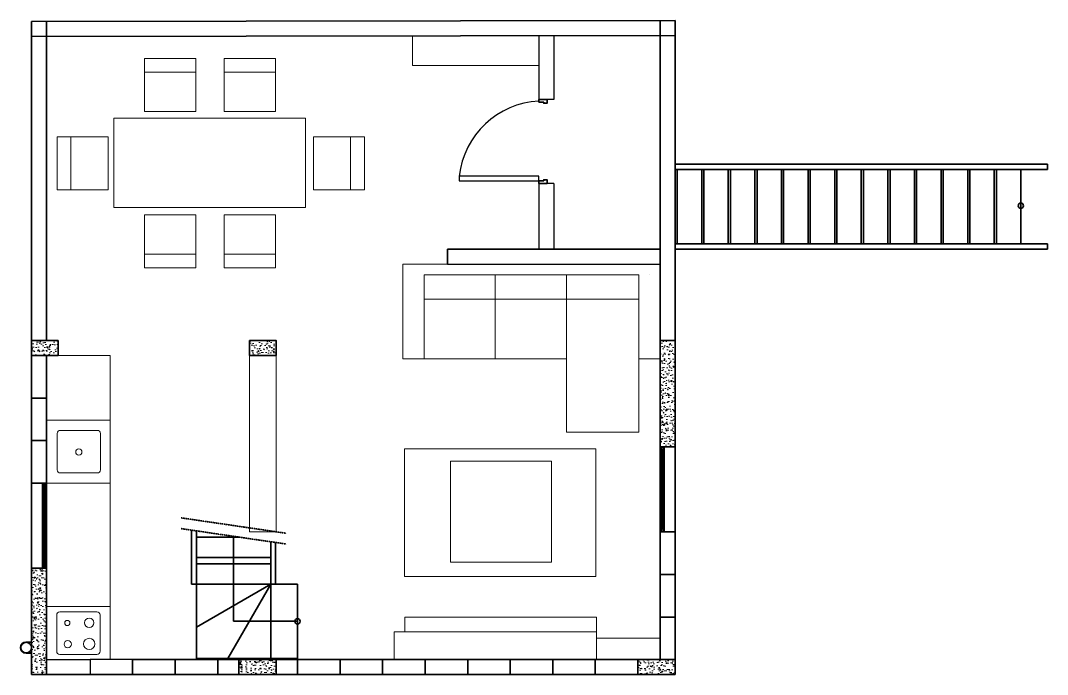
# Model space of a CAD drawing. Header units: inches. Extents: x -12916 to -2478, y -355 to 4961.
# Drawn here: x -3455 to -2490, y 2515 to 3130 of the extents above; entities that cross this region are included whole.
import ezdxf

# ---------------------------------------------------------------- set-up
doc = ezdxf.new("R2010")
doc.units = ezdxf.units.IN
doc.header["$MEASUREMENT"] = 0
doc.linetypes.add('HIDDEN', pattern=[0.375, 0.25, -0.125])
for name, color, linetype, lineweight in [('A-DOOR-FULL', 4, 'Continuous', 25), ('A-FLOR-LEVL', 7, 'Continuous', 35), ('A-FLOR-PATT', 8, 'Continuous', 18), ('A-FURN', 8, 'Continuous', 18), ('A-GLAZ-FULL', 4, 'Continuous', 25), ('A-WALL-FULL', 7, 'Continuous', 35), ('Muri', 7, 'Continuous', 25)]:
    doc.layers.add(name, color=color, linetype=linetype, lineweight=lineweight)
pattern_1 = [(140, (-11554.812, 5856.8), (0.796954, 9.1092334), [0.9525, -10.4775]), (85, (-11554.812, 5856.8), (-9.552832, -1.762141), [0.762, -8.382]), (190.451, (-11554.745, 5857.559), (-8.755834, 7.347125), [0.8095, -8.9045]), (136.1842, (-11557.352, 5856.8), (2.102116, 13.553952), [1.42875, -15.71625]), (186.6356, (-11557.176, 5857.929), (-12.371278, 11.870212), [1.21425, -13.35675]), (81.184, (-11557.352, 5856.8), (-12.371256, 11.87023), [1.143, -12.573]), (111, (-11556.717, 5858.07), (5.113276, 7.580744), [0.9525, -10.4775]), (56, (-11556.717, 5858.07), (-9.209398, 3.090101), [0.762, -8.382]), (161.4514, (-11556.2905, 5858.7015), (-4.096143, 10.6708245), [0.8095, -8.9045]), (127.5, (-11554.8116, 5856.7998), (-4.227752, 0.1544302), [0, -8.2804, 0, -8.509, 0, -8.41375]), (97.5, (-11554.8116, 5856.8), (-5.0090287, 3.3409831), [0, -4.8514, 0, -8.0899, 0, -3.20675]), (57.5, (-11554.8116, 5853.9677), (0.2864372, 6.7795298), [0, -3.175, 0, -9.906, 0, -13.1445]), (47.5, (-11554.8116, 5852.698), (-1.2713246, 7.406459), [0, -4.1275, 0, -6.5786, 0, -9.3345])]

msp = doc.modelspace()

# ---------------------------------------------------------------- hatches: boundary and pattern name
at = {"layer": 'A-FLOR-PATT'}
h = msp.add_hatch(dxfattribs=at)
h.set_pattern_fill('AR-CONC', color=256, scale=0.05, angle=90, style=0)
h.set_pattern_definition([(140, (-11554.812, 5856.3), (0.796954, 9.1092334), [0.9525, -10.4775]), (85, (-11554.812, 5856.3), (-9.552832, -1.762141), [0.762, -8.382]), (190.451, (-11554.745, 5857.059), (-8.755834, 7.347125), [0.8095, -8.9045]), (136.1842, (-11557.352, 5856.3), (2.102116, 13.553952), [1.42875, -15.71625]), (186.6356, (-11557.176, 5857.429), (-12.371278, 11.870212), [1.21425, -13.35675]), (81.184, (-11557.352, 5856.3), (-12.371256, 11.87023), [1.143, -12.573]), (111, (-11556.717, 5857.57), (5.113276, 7.580744), [0.9525, -10.4775]), (56, (-11556.717, 5857.57), (-9.209398, 3.090101), [0.762, -8.382]), (161.4514, (-11556.2905, 5858.2015), (-4.096143, 10.6708245), [0.8095, -8.9045]), (127.5, (-11554.8116, 5856.2998), (-4.227752, 0.1544302), [0, -8.2804, 0, -8.509, 0, -8.41375]), (97.5, (-11554.8116, 5856.3), (-5.0090287, 3.3409831), [0, -4.8514, 0, -8.0899, 0, -3.20675]), (57.5, (-11554.8116, 5853.4677), (0.2864372, 6.7795298), [0, -3.175, 0, -9.906, 0, -13.1445]), (47.5, (-11554.8116, 5852.198), (-1.2713246, 7.406459), [0, -4.1275, 0, -6.5786, 0, -9.3345])])
h.paths.add_polyline_path([(-3444.721, 2829.342), (-3444.721, 2815.342), (-3419.721, 2815.342), (-3419.721, 2829.342)])
h = msp.add_hatch(dxfattribs=at)
h.set_pattern_fill('AR-CONC', color=256, scale=0.05, angle=90, style=0)
h.set_pattern_definition([(140, (-11554.812, 5856.3), (0.796954, 9.1092334), [0.9525, -10.4775]), (85, (-11554.812, 5856.3), (-9.552832, -1.762141), [0.762, -8.382]), (190.451, (-11554.745, 5857.059), (-8.755834, 7.347125), [0.8095, -8.9045]), (136.1842, (-11557.352, 5856.3), (2.102116, 13.553952), [1.42875, -15.71625]), (186.6356, (-11557.176, 5857.429), (-12.371278, 11.870212), [1.21425, -13.35675]), (81.184, (-11557.352, 5856.3), (-12.371256, 11.87023), [1.143, -12.573]), (111, (-11556.717, 5857.57), (5.113276, 7.580744), [0.9525, -10.4775]), (56, (-11556.717, 5857.57), (-9.209398, 3.090101), [0.762, -8.382]), (161.4514, (-11556.2905, 5858.2015), (-4.096143, 10.6708245), [0.8095, -8.9045]), (127.5, (-11554.8116, 5856.2998), (-4.227752, 0.1544302), [0, -8.2804, 0, -8.509, 0, -8.41375]), (97.5, (-11554.8116, 5856.3), (-5.0090287, 3.3409831), [0, -4.8514, 0, -8.0899, 0, -3.20675]), (57.5, (-11554.8116, 5853.4677), (0.2864372, 6.7795298), [0, -3.175, 0, -9.906, 0, -13.1445]), (47.5, (-11554.8116, 5852.198), (-1.2713246, 7.406459), [0, -4.1275, 0, -6.5786, 0, -9.3345])])
h.paths.add_polyline_path([(-3239.721, 2829.342), (-3239.721, 2815.342), (-3214.721, 2815.342), (-3214.721, 2829.342)])
h = msp.add_hatch(dxfattribs=at)
h.set_pattern_fill('AR-CONC', color=256, scale=0.05, angle=90, style=0)
h.set_pattern_definition([(140, (-11554.812, 6075.8), (0.796954, 9.1092334), [0.9525, -10.4775]), (85, (-11554.812, 6075.8), (-9.552832, -1.762141), [0.762, -8.382]), (190.451, (-11554.745, 6076.559), (-8.755834, 7.347125), [0.8095, -8.9045]), (136.1842, (-11557.352, 6075.8), (2.102116, 13.553952), [1.42875, -15.71625]), (186.6356, (-11557.176, 6076.929), (-12.371278, 11.870212), [1.21425, -13.35675]), (81.184, (-11557.352, 6075.8), (-12.371256, 11.87023), [1.143, -12.573]), (111, (-11556.717, 6077.07), (5.113276, 7.580744), [0.9525, -10.4775]), (56, (-11556.717, 6077.07), (-9.209398, 3.090101), [0.762, -8.382]), (161.4514, (-11556.2905, 6077.7015), (-4.096143, 10.6708245), [0.8095, -8.9045]), (127.5, (-11554.8116, 6075.7998), (-4.227752, 0.1544302), [0, -8.2804, 0, -8.509, 0, -8.41375]), (97.5, (-11554.8116, 6075.8), (-5.0090287, 3.3409831), [0, -4.8514, 0, -8.0899, 0, -3.20675]), (57.5, (-11554.8116, 6072.9677), (0.2864372, 6.7795298), [0, -3.175, 0, -9.906, 0, -13.1445]), (47.5, (-11554.8116, 6071.698), (-1.2713246, 7.406459), [0, -4.1275, 0, -6.5786, 0, -9.3345])])
h.paths.add_polyline_path([(-2853.721, 2729.342), (-2839.721, 2729.342), (-2839.721, 2829.342), (-2853.721, 2829.342)])
for points in [[(-2850.346, 2727.831), (-2850.096, 2727.831), (-2850.096, 2729.498), (-2852.721, 2729.498), (-2852.721, 2727.831), (-2852.471, 2727.831), (-2852.471, 2729.248), (-2850.346, 2729.248)], [(-3434.096, 2693.675), (-3434.346, 2693.675), (-3434.346, 2695.342), (-3431.721, 2695.342), (-3431.721, 2693.675), (-3431.971, 2693.675), (-3431.971, 2695.092), (-3434.096, 2695.092)], [(-3434.346, 2695.337), (-3431.721, 2695.337), (-3431.721, 2693.67), (-3431.971, 2693.67), (-3431.971, 2695.087), (-3434.096, 2695.087), (-3434.096, 2693.67), (-3434.346, 2693.67)], [(-3434.346, 2695.337), (-3431.721, 2695.337), (-3431.721, 2693.67), (-3431.971, 2693.67), (-3431.971, 2695.087), (-3434.096, 2695.087), (-3434.096, 2693.67), (-3434.346, 2693.67)], [(-3434.346, 2695.337), (-3431.721, 2695.337), (-3431.721, 2693.67), (-3431.971, 2693.67), (-3431.971, 2695.087), (-3434.096, 2695.087), (-3434.096, 2693.67), (-3434.346, 2693.67)], [(-2850.346, 2651.009), (-2850.096, 2651.009), (-2850.096, 2649.342), (-2852.721, 2649.342), (-2852.721, 2651.009), (-2852.471, 2651.009), (-2852.471, 2649.592), (-2850.346, 2649.592)], [(-3434.346, 2615.286), (-3431.721, 2615.286), (-3431.721, 2616.952), (-3431.971, 2616.952), (-3431.971, 2615.536), (-3434.096, 2615.536), (-3434.096, 2616.952), (-3434.346, 2616.952)], [(-3434.346, 2615.286), (-3431.721, 2615.286), (-3431.721, 2616.952), (-3431.971, 2616.952), (-3431.971, 2615.536), (-3434.096, 2615.536), (-3434.096, 2616.952), (-3434.346, 2616.952)], [(-3434.346, 2615.286), (-3431.721, 2615.286), (-3431.721, 2616.952), (-3431.971, 2616.952), (-3431.971, 2615.536), (-3434.096, 2615.536), (-3434.096, 2616.952), (-3434.346, 2616.952)], [(-3434.096, 2616.952), (-3434.346, 2616.952), (-3434.346, 2615.286), (-3431.721, 2615.286), (-3431.721, 2616.952), (-3431.971, 2616.952), (-3431.971, 2615.536), (-3434.096, 2615.536)]]:
    msp.add_hatch(color=256, dxfattribs=at).paths.add_polyline_path(points)
h = msp.add_hatch(dxfattribs=at)
h.set_pattern_fill('AR-CONC', color=256, scale=0.05, angle=90, style=0)
h.set_pattern_definition(pattern_1)
h.paths.add_polyline_path([(-3444.721, 2515.342), (-3430.721, 2515.342), (-3430.721, 2615.342), (-3444.291, 2615.342, 0.3668147), (-3443.721, 2612.204), (-3444.039, 2611.818, -0.0895784), (-3444.721, 2612.621)])
h = msp.add_hatch(dxfattribs=at)
h.set_pattern_fill('AR-CONC', color=256, scale=0.05, angle=90, style=0)
h.set_pattern_definition(pattern_1)
h.paths.add_polyline_path([(-3249.721, 2529.342), (-3249.721, 2515.342), (-3214.721, 2515.342), (-3214.721, 2529.342)])
h = msp.add_hatch(dxfattribs=at)
h.set_pattern_fill('AR-CONC', color=256, scale=0.05, angle=90, style=0)
h.set_pattern_definition(pattern_1)
h.paths.add_polyline_path([(-2839.721, 2515.342), (-2839.721, 2529.342), (-2874.721, 2529.342), (-2874.721, 2515.342)])

# ---------------------------------------------------------------- linework, layer by layer
for p, q in [((-2967.713, 3116.153), (-2967.713, 3056.121)), ((-2953.713, 3116.143), (-2953.713, 3056.121)), ((-2953.713, 3056.121), (-2960.013, 3056.121)), ((-2967.713, 2977.121), (-2967.713, 2915.323)), ((-2953.713, 2977.121), (-2960.013, 2977.121)), ((-2953.713, 2977.121), (-2953.713, 2915.319)), ((-3053.721, 2901.319), (-2853.721, 2901.319))]:
    msp.add_line(p, q)
at = {"layer": 'A-DOOR-FULL'}
msp.add_lwpolyline([(-3042.713, 2979.621), (-2967.713, 2979.621), (-2967.713, 2984.121), (-3042.713, 2984.121)], close=True, dxfattribs=at)
msp.add_arc((-2963.405, 2974.894), 79.844, 93.093328, 173.363733, dxfattribs=at)
at = {"layer": 'A-FLOR-LEVL'}
for p, q in [((-2489.721, 2995.319), (-2839.721, 2995.319)), ((-2489.721, 2995.319), (-2489.721, 2990.319)), ((-2489.721, 2990.319), (-2839.721, 2990.319)), ((-2837.721, 2920.319), (-2837.721, 2990.319)), ((-2837.721, 2920.319), (-2837.721, 2990.319)), ((-2814.721, 2990.319), (-2814.721, 2920.319)), ((-2814.721, 2990.319), (-2814.721, 2920.319)), ((-2812.721, 2990.319), (-2812.721, 2920.319)), ((-2812.721, 2990.319), (-2812.721, 2920.319)), ((-2789.721, 2990.319), (-2789.721, 2920.319)), ((-2789.721, 2990.319), (-2789.721, 2920.319)), ((-2787.721, 2990.319), (-2787.721, 2920.319)), ((-2787.721, 2990.319), (-2787.721, 2920.319)), ((-2764.721, 2990.319), (-2764.721, 2920.319)), ((-2764.721, 2990.319), (-2764.721, 2920.319)), ((-2762.72, 2990.319), (-2762.72, 2920.319)), ((-2762.72, 2990.319), (-2762.72, 2920.319)), ((-2739.72, 2990.319), (-2739.72, 2920.319)), ((-2739.72, 2990.319), (-2739.72, 2920.319)), ((-2737.72, 2990.319), (-2737.72, 2920.319)), ((-2737.72, 2990.319), (-2737.72, 2920.319)), ((-2714.72, 2990.319), (-2714.72, 2920.319)), ((-2714.72, 2990.319), (-2714.72, 2920.319)), ((-2712.72, 2990.319), (-2712.72, 2920.319)), ((-2712.72, 2990.319), (-2712.72, 2920.319)), ((-2689.72, 2990.319), (-2689.72, 2920.319)), ((-2689.72, 2990.319), (-2689.72, 2920.319)), ((-2687.72, 2990.319), (-2687.72, 2920.319)), ((-2687.72, 2990.319), (-2687.72, 2920.319)), ((-2664.72, 2990.319), (-2664.72, 2920.319)), ((-2664.72, 2990.319), (-2664.72, 2920.319)), ((-2662.719, 2990.319), (-2662.719, 2920.319)), ((-2662.719, 2990.319), (-2662.719, 2920.319)), ((-2639.719, 2990.319), (-2639.719, 2920.319)), ((-2639.719, 2990.319), (-2639.719, 2920.319)), ((-2637.719, 2990.319), (-2637.719, 2920.319)), ((-2637.719, 2990.319), (-2637.719, 2920.319)), ((-2614.719, 2990.319), (-2614.719, 2920.319)), ((-2614.719, 2990.319), (-2614.719, 2920.319)), ((-2612.719, 2990.319), (-2612.719, 2920.319)), ((-2589.719, 2990.319), (-2589.719, 2920.319)), ((-2589.719, 2990.319), (-2589.719, 2920.319)), ((-2587.718, 2990.319), (-2587.718, 2920.319)), ((-2564.718, 2990.319), (-2564.718, 2920.319)), ((-2562.718, 2990.319), (-2562.718, 2920.319)), ((-2562.718, 2990.319), (-2562.718, 2920.319)), ((-2562.718, 2990.319), (-2562.718, 2920.319)), ((-2562.718, 2990.319), (-2562.718, 2920.319)), ((-2539.718, 2990.319), (-2539.718, 2920.319)), ((-2539.718, 2990.319), (-2539.718, 2920.319)), ((-2537.721, 2990.319), (-2537.721, 2920.319)), ((-2537.721, 2990.319), (-2537.721, 2920.319)), ((-2514.721, 2990.319), (-2514.721, 2920.319)), ((-2489.721, 2920.319), (-2839.721, 2920.319)), ((-2839.721, 2915.342), (-2839.721, 2830.342)), ((-2489.721, 2915.319), (-2839.721, 2915.319)), ((-2489.721, 2920.319), (-2489.721, 2915.319)), ((-2489.721, 2920.319), (-2489.721, 2915.319)), ((-2839.721, 2910.342), (-2839.721, 2830.342)), ((-3254.721, 2565.342), (-3254.721, 2645.263)), ((-3248.97, 2644.42), (-3289.721, 2644.42)), ((-3219.721, 2625.42), (-3289.721, 2625.42)), ((-3219.721, 2619.342), (-3289.721, 2619.342)), ((-3219.721, 2600.342), (-3289.721, 2600.342)), ((-3289.721, 2600.342), (-3289.721, 2559.927)), ((-3219.721, 2600.342), (-3289.721, 2559.927)), ((-3219.721, 2600.342), (-3260.136, 2530.342)), ((-3219.721, 2600.342), (-3219.721, 2530.342)), ((-3289.721, 2559.927), (-3289.721, 2530.342)), ((-3254.721, 2565.342), (-3194.721, 2565.342)), ((-3285.221, 2530.342), (-3289.721, 2530.342)), ((-3260.136, 2530.342), (-3289.721, 2530.342)), ((-3219.721, 2530.342), (-3260.136, 2530.342))]:
    msp.add_line(p, q, dxfattribs=at)
for centre in [(-2514.721, 2956.123), (-3194.721, 2565.342)]:
    msp.add_circle(centre, 2.5, dxfattribs=at)
at = {"layer": 'A-FURN'}
for p, q in [((-3086.713, 3088.13), (-3086.713, 3116.13)), ((-2967.713, 3088.13), (-2967.713, 3116.13)), ((-3290.356, 3094.685), (-3338.356, 3094.685)), ((-3338.356, 3094.685), (-3338.356, 3044.685)), ((-3290.356, 3044.685), (-3290.356, 3094.685)), ((-3215.488, 3094.685), (-3263.488, 3094.685)), ((-3263.488, 3094.685), (-3263.488, 3044.685)), ((-3215.488, 3044.685), (-3215.488, 3094.685)), ((-3338.356, 3081.685), (-3290.356, 3081.685)), ((-3263.488, 3081.685), (-3215.488, 3081.685)), ((-2967.713, 3088.13), (-3086.713, 3088.13)), ((-3338.356, 3044.685), (-3290.356, 3044.685)), ((-3263.488, 3044.685), (-3215.488, 3044.685)), ((-3367.246, 3038.37), (-3187.246, 3038.37)), ((-3187.246, 2954.37), (-3187.246, 3038.37)), ((-3372.615, 3020.985), (-3420.615, 3020.985)), ((-3420.615, 3020.985), (-3420.615, 2970.985)), ((-3407.615, 2970.985), (-3407.615, 3020.985)), ((-3372.615, 2970.985), (-3372.615, 3020.985)), ((-3131.721, 3020.985), (-3179.721, 3020.985)), ((-3179.721, 3020.985), (-3179.721, 2970.985)), ((-3144.721, 3020.985), (-3144.721, 2970.985)), ((-3131.721, 2970.985), (-3131.721, 3020.985)), ((-3420.615, 2970.985), (-3372.615, 2970.985)), ((-3179.721, 2970.985), (-3131.721, 2970.985)), ((-3187.246, 2954.37), (-3367.246, 2954.37)), ((-3290.356, 2947.687), (-3338.356, 2947.687)), ((-3338.356, 2947.687), (-3338.356, 2910.687)), ((-3290.356, 2910.687), (-3290.356, 2947.687)), ((-3215.488, 2947.687), (-3263.488, 2947.687)), ((-3263.488, 2947.687), (-3263.488, 2897.687)), ((-3215.488, 2897.687), (-3215.488, 2947.687)), ((-3290.356, 2910.687), (-3338.356, 2910.687)), ((-3338.356, 2910.687), (-3338.356, 2897.687)), ((-3290.356, 2897.687), (-3290.356, 2910.687)), ((-3263.488, 2910.687), (-3215.488, 2910.687)), ((-3338.356, 2897.687), (-3290.356, 2897.687)), ((-3263.488, 2897.687), (-3215.488, 2897.687)), ((-3095.721, 2901.319), (-2853.721, 2901.319)), ((-3095.721, 2812.319), (-3095.721, 2901.319)), ((-2933.721, 2901.319), (-2993.721, 2901.319)), ((-2853.721, 2901.319), (-2933.721, 2901.319)), ((-2853.721, 2901.319), (-2853.721, 2743.319)), ((-2853.721, 2812.319), (-2853.721, 2901.319)), ((-3075.721, 2891.319), (-2873.721, 2891.319)), ((-3075.721, 2812.319), (-3075.721, 2891.319)), ((-3008.721, 2868.319), (-3008.721, 2891.319)), ((-2941.721, 2868.319), (-2941.721, 2891.319)), ((-2873.721, 2891.319), (-2873.721, 2743.319)), ((-2863.721, 2891.319), (-2863.721, 2891.319)), ((-3075.721, 2868.319), (-3008.721, 2868.319)), ((-3008.721, 2868.319), (-3008.721, 2812.319)), ((-3008.721, 2868.319), (-2941.721, 2868.319)), ((-2941.721, 2812.319), (-2941.721, 2868.319)), ((-2941.721, 2868.319), (-2873.721, 2868.319)), ((-3430.721, 2756.781), (-3430.721, 2815.342)), ((-3370.772, 2815.342), (-3430.721, 2815.342)), ((-3370.772, 2756.781), (-3370.772, 2815.342)), ((-3239.721, 2649.522), (-3239.721, 2815.342)), ((-3214.721, 2815.342), (-3214.721, 2649.522)), ((-3095.721, 2812.319), (-3075.721, 2812.319)), ((-3008.721, 2812.319), (-3075.721, 2812.319)), ((-3008.721, 2812.319), (-2941.721, 2812.319)), ((-2941.721, 2812.319), (-2941.721, 2743.319)), ((-2873.721, 2812.319), (-2853.721, 2812.319)), ((-3370.721, 2754.384), (-3430.721, 2754.384)), ((-3430.721, 2754.384), (-3370.772, 2754.384)), ((-2941.721, 2743.319), (-2873.721, 2743.319)), ((-3094.17, 2727.464), (-2914.17, 2727.464)), ((-3094.17, 2607.464), (-3094.17, 2727.464)), ((-2914.17, 2727.464), (-2914.17, 2607.464)), ((-3430.721, 2720.956), (-3430.721, 2623.781)), ((-3050.812, 2620.929), (-3050.812, 2715.929)), ((-3050.812, 2715.929), (-2955.812, 2715.929)), ((-2955.812, 2715.929), (-2955.812, 2620.929)), ((-3417.677, 2704.863), (-3382.768, 2704.863)), ((-3430.721, 2695.342), (-3370.721, 2695.342)), ((-3370.721, 2579.199), (-3370.721, 2695.342)), ((-3214.721, 2649.522), (-3239.721, 2649.522)), ((-3430.671, 2573.923), (-3430.721, 2623.781)), ((-2955.812, 2620.929), (-3050.812, 2620.929)), ((-2914.17, 2607.464), (-3094.17, 2607.464)), ((-2853.721, 2529.342), (-2853.721, 2589.342)), ((-3370.721, 2579.199), (-3430.721, 2579.199)), ((-3370.721, 2579.199), (-3370.671, 2529.342)), ((-3430.709, 2529.342), (-3430.671, 2573.923)), ((-3093.721, 2569.342), (-3093.721, 2555.342)), ((-3093.721, 2569.342), (-2913.721, 2569.342)), ((-2913.721, 2569.342), (-2913.721, 2529.342)), ((-3103.721, 2529.342), (-3103.721, 2555.342)), ((-3103.721, 2555.342), (-2913.721, 2555.342)), ((-2913.721, 2555.342), (-2913.721, 2529.342)), ((-2913.721, 2549.342), (-2853.721, 2549.342)), ((-2913.721, 2529.342), (-2913.721, 2549.342)), ((-2853.721, 2549.342), (-2853.721, 2529.342)), ((-3370.671, 2529.342), (-3430.721, 2529.342)), ((-3370.671, 2529.342), (-3430.671, 2529.342)), ((-3418.125, 2534.2), (-3383.216, 2534.2)), ((-2853.721, 2529.342), (-2913.721, 2529.342))]:
    msp.add_line(p, q, dxfattribs=at)
at = {"layer": 'A-FURN', "ltscale": 0.8}
msp.add_line((-3367.246, 3038.37), (-3367.246, 2954.37), dxfattribs=at)
at = {"layer": 'A-FURN'}
for points in [[(-3370.721, 2756.781), (-3370.721, 2695.342)], [(-3420.587, 2741.954), (-3420.587, 2707.772)], [(-3417.677, 2744.863), (-3382.768, 2744.863)], [(-3379.859, 2741.954), (-3379.859, 2707.772)], [(-3421.034, 2571.291), (-3421.034, 2537.109)], [(-3418.125, 2574.2), (-3383.216, 2574.2)], [(-3380.307, 2571.291), (-3380.307, 2537.109)]]:
    msp.add_lwpolyline(points, dxfattribs=at)
for centre, radius in [((-3400.223, 2724.499), 2.909), ((-3390.489, 2564.018), 4.408), ((-3411.069, 2563.801), 2.453), ((-3390.457, 2544.048), 5.342), ((-3410.667, 2543.839), 3.447)]:
    msp.add_circle(centre, radius, dxfattribs=at)
for centre, start, end in [((-3417.677, 2741.954), 90, 180), ((-3382.768, 2741.954), 0, 90), ((-3417.677, 2707.772), 180, 270), ((-3382.768, 2707.772), 270, 0), ((-3418.125, 2571.291), 90, 180), ((-3383.216, 2571.291), 0, 90), ((-3418.125, 2537.109), 180, 270), ((-3383.216, 2537.109), 270, 0)]:
    msp.add_arc(centre, 2.909, start, end, dxfattribs=at)
at = {"layer": 'A-GLAZ-FULL'}
for p, q in [((-2852.721, 2729.498), (-2852.721, 2649.342)), ((-2852.721, 2727.831), (-2852.471, 2727.831)), ((-2852.471, 2727.831), (-2852.471, 2729.248)), ((-2852.471, 2729.248), (-2850.346, 2729.248)), ((-2852.075, 2728.831), (-2850.742, 2728.831)), ((-2852.075, 2728.831), (-2852.075, 2725.915)), ((-2852.075, 2725.915), (-2851.659, 2725.915)), ((-2851.659, 2726.915), (-2851.659, 2651.93)), ((-2851.659, 2726.915), (-2851.159, 2726.915)), ((-2851.159, 2726.915), (-2851.159, 2651.93)), ((-2851.159, 2725.915), (-2850.742, 2725.915)), ((-2850.742, 2728.831), (-2850.742, 2725.915)), ((-2850.346, 2727.831), (-2850.096, 2727.831)), ((-2850.096, 2729.498), (-2850.096, 2649.342)), ((-2850.096, 2727.831), (-2850.096, 2729.498)), ((-3434.346, 2615.286), (-3434.346, 2695.342)), ((-3434.346, 2695.342), (-3431.721, 2695.342)), ((-3434.096, 2694.477), (-3434.346, 2694.477)), ((-3434.096, 2695.092), (-3431.971, 2695.092)), ((-3432.367, 2694.67), (-3433.7, 2694.67)), ((-3433.7, 2694.67), (-3433.7, 2691.753)), ((-3432.367, 2694.67), (-3432.367, 2691.753)), ((-3431.971, 2694.477), (-3431.971, 2695.092)), ((-3431.721, 2694.477), (-3431.971, 2694.477)), ((-3431.721, 2615.286), (-3431.721, 2694.477)), ((-3433.284, 2691.753), (-3433.7, 2691.753)), ((-3433.284, 2692.753), (-3432.784, 2692.753)), ((-3433.284, 2617.869), (-3433.284, 2692.753)), ((-3432.784, 2617.869), (-3432.784, 2692.753)), ((-3432.367, 2691.753), (-3432.784, 2691.753)), ((-2852.721, 2650.206), (-2852.471, 2650.206)), ((-2850.096, 2649.342), (-2852.721, 2649.342)), ((-2852.471, 2650.206), (-2852.471, 2649.592)), ((-2850.346, 2649.592), (-2852.471, 2649.592)), ((-2852.075, 2650.014), (-2852.075, 2652.93)), ((-2852.075, 2652.93), (-2851.659, 2652.93)), ((-2852.075, 2650.014), (-2850.742, 2650.014)), ((-2851.159, 2651.93), (-2851.659, 2651.93)), ((-2851.159, 2652.93), (-2850.742, 2652.93)), ((-2850.742, 2650.014), (-2850.742, 2652.93)), ((-2850.346, 2650.206), (-2850.096, 2650.206)), ((-3434.096, 2616.952), (-3434.346, 2616.952)), ((-3434.346, 2616.952), (-3434.346, 2615.286)), ((-3433.284, 2618.869), (-3433.7, 2618.869)), ((-3433.7, 2615.952), (-3433.7, 2618.869)), ((-3432.784, 2617.869), (-3433.284, 2617.869)), ((-3432.367, 2618.869), (-3432.784, 2618.869)), ((-3432.367, 2615.952), (-3432.367, 2618.869)), ((-3431.721, 2616.952), (-3431.971, 2616.952)), ((-3431.971, 2616.952), (-3431.971, 2615.536)), ((-3431.971, 2615.536), (-3434.096, 2615.536)), ((-3432.367, 2615.952), (-3433.7, 2615.952))]:
    msp.add_line(p, q, dxfattribs=at)
at = {"layer": 'A-WALL-FULL'}
for p, q in [((-3444.721, 3129.342), (-2839.721, 3130.342)), ((-3444.721, 2829.342), (-3444.721, 3129.342)), ((-3430.721, 2829.342), (-3430.721, 3129.342)), ((-2853.721, 2829.342), (-2853.721, 3130.342)), ((-2839.721, 2829.342), (-2839.721, 3130.342)), ((-3444.698, 3115.342), (-2839.698, 3116.342)), ((-2853.721, 3068.517), (-2853.721, 3068.54)), ((-3053.721, 2915.319), (-3053.721, 2901.319)), ((-3053.721, 2915.319), (-2853.721, 2915.319)), ((-3444.721, 2815.342), (-3444.721, 2775.342)), ((-3430.721, 2815.342), (-3444.721, 2815.342)), ((-3430.721, 2775.342), (-3430.721, 2815.342)), ((-3444.721, 2775.342), (-3430.721, 2775.342)), ((-3444.721, 2775.342), (-3444.721, 2735.342)), ((-3430.721, 2775.342), (-3444.721, 2775.342)), ((-3430.721, 2735.342), (-3430.721, 2775.342)), ((-3444.721, 2735.342), (-3444.721, 2695.342)), ((-3430.721, 2735.342), (-3444.721, 2735.342)), ((-3444.721, 2735.342), (-3430.721, 2735.342)), ((-3430.721, 2695.342), (-3430.721, 2735.342)), ((-2853.721, 2649.342), (-2853.721, 2729.342)), ((-2839.721, 2729.342), (-2839.721, 2649.342)), ((-3444.721, 2695.342), (-3444.721, 2615.342)), ((-3444.721, 2695.342), (-3430.721, 2695.342)), ((-3430.721, 2615.342), (-3430.721, 2695.342)), ((-3294.221, 2651.056), (-3294.221, 2600.342)), ((-3289.721, 2650.396), (-3289.721, 2600.342)), ((-2853.721, 2649.342), (-2853.721, 2609.342)), ((-2839.721, 2649.342), (-2853.721, 2649.342)), ((-2839.721, 2609.342), (-2839.721, 2649.342)), ((-3219.721, 2600.342), (-3219.721, 2640.131)), ((-3215.221, 2639.471), (-3215.221, 2600.342)), ((-2853.721, 2609.342), (-2839.721, 2609.342)), ((-2853.721, 2609.342), (-2853.721, 2569.342)), ((-2839.721, 2609.342), (-2853.721, 2609.342)), ((-2839.721, 2569.342), (-2839.721, 2609.342)), ((-3289.721, 2600.342), (-3294.221, 2600.342)), ((-3219.721, 2600.342), (-3215.221, 2600.342)), ((-3219.721, 2600.342), (-3215.221, 2600.342)), ((-3215.221, 2600.342), (-3194.721, 2600.342)), ((-3194.721, 2600.342), (-3194.721, 2530.342)), ((-2853.721, 2569.342), (-2853.721, 2529.342)), ((-2839.721, 2569.342), (-2853.721, 2569.342)), ((-2853.721, 2569.342), (-2839.721, 2569.342)), ((-2839.721, 2529.342), (-2839.721, 2569.342)), ((-3449.721, 2545.877), (-3444.721, 2545.877)), ((-3449.721, 2545.577), (-3444.721, 2545.577)), ((-3449.721, 2535.577), (-3444.721, 2535.577)), ((-3449.721, 2535.277), (-3444.721, 2535.277)), ((-3430.721, 2515.342), (-3430.721, 2529.342)), ((-3349.721, 2515.342), (-3349.721, 2529.342)), ((-3349.721, 2529.342), (-3309.721, 2529.342)), ((-3349.721, 2529.342), (-3349.721, 2515.342)), ((-3349.721, 2515.342), (-3349.721, 2529.342)), ((-3349.721, 2529.342), (-3309.721, 2529.342)), ((-3349.721, 2529.342), (-3349.721, 2515.342)), ((-3309.721, 2515.342), (-3309.721, 2529.342)), ((-3309.721, 2529.342), (-3269.721, 2529.342)), ((-3309.721, 2529.342), (-3309.721, 2515.342)), ((-3309.721, 2515.342), (-3309.721, 2529.342)), ((-3309.721, 2529.342), (-3269.721, 2529.342)), ((-3309.721, 2529.342), (-3309.721, 2515.342)), ((-3269.721, 2529.342), (-3269.721, 2515.342)), ((-3269.721, 2515.342), (-3269.721, 2529.342)), ((-3269.721, 2529.342), (-3249.721, 2529.342)), ((-3269.721, 2529.342), (-3269.721, 2515.342)), ((-3249.721, 2529.342), (-3249.721, 2515.342)), ((-3219.721, 2530.342), (-3194.721, 2530.342)), ((-3214.721, 2515.342), (-3214.721, 2529.342)), ((-3214.721, 2529.342), (-3194.721, 2529.342)), ((-3194.721, 2515.342), (-3194.721, 2529.342)), ((-3194.721, 2529.342), (-3154.721, 2529.342)), ((-3194.721, 2529.342), (-3194.721, 2515.342)), ((-3154.721, 2529.342), (-3154.721, 2515.342)), ((-3154.721, 2515.342), (-3154.721, 2529.342)), ((-3154.721, 2529.342), (-3114.721, 2529.342)), ((-3114.721, 2529.342), (-3114.721, 2515.342)), ((-3114.721, 2515.342), (-3114.721, 2529.342)), ((-3114.721, 2529.342), (-3074.721, 2529.342)), ((-3074.721, 2529.342), (-3074.721, 2515.342)), ((-3074.721, 2515.342), (-3074.721, 2529.342)), ((-3074.721, 2529.342), (-3034.721, 2529.342)), ((-3034.721, 2529.342), (-3034.721, 2515.342)), ((-3034.721, 2515.342), (-3034.721, 2529.342)), ((-3034.721, 2529.342), (-2994.721, 2529.342)), ((-2994.721, 2529.342), (-2994.721, 2515.342)), ((-2994.721, 2515.342), (-2994.721, 2529.342)), ((-2994.721, 2529.342), (-2954.721, 2529.342)), ((-2954.721, 2529.342), (-2954.721, 2515.342)), ((-2954.721, 2515.342), (-2954.721, 2529.342)), ((-2954.721, 2529.342), (-2914.721, 2529.342)), ((-2914.721, 2529.342), (-2914.721, 2515.342)), ((-2914.721, 2515.342), (-2914.721, 2529.342)), ((-2914.721, 2529.342), (-2874.721, 2529.342)), ((-2874.721, 2529.342), (-2874.721, 2515.342)), ((-2853.721, 2529.342), (-2839.721, 2529.342)), ((-3349.721, 2515.342), (-3430.721, 2515.342)), ((-3309.721, 2515.342), (-3349.721, 2515.342)), ((-3309.721, 2515.342), (-3349.721, 2515.342)), ((-3269.721, 2515.342), (-3309.721, 2515.342)), ((-3269.721, 2515.342), (-3309.721, 2515.342)), ((-3249.721, 2515.342), (-3269.721, 2515.342)), ((-3194.721, 2515.342), (-3214.721, 2515.342)), ((-3154.721, 2515.342), (-3194.721, 2515.342)), ((-3114.721, 2515.342), (-3154.721, 2515.342)), ((-3074.721, 2515.342), (-3114.721, 2515.342)), ((-3034.721, 2515.342), (-3074.721, 2515.342)), ((-2994.721, 2515.342), (-3034.721, 2515.342)), ((-2954.721, 2515.342), (-2994.721, 2515.342)), ((-2914.721, 2515.342), (-2954.721, 2515.342)), ((-2874.721, 2515.342), (-2914.721, 2515.342))]:
    msp.add_line(p, q, dxfattribs=at)
for points in [[(-2963.213, 3056.121), (-2963.213, 3056.121), (-2967.713, 3056.121), (-2967.713, 3053.621), (-2963.213, 3053.621)], [(-2963.213, 3053.621), (-2963.213, 3052.621), (-2960.013, 3052.621), (-2960.013, 3056.121), (-2967.713, 3056.121)], [(-2963.213, 2977.121), (-2963.213, 2977.121), (-2967.713, 2977.121), (-2967.713, 2979.621), (-2963.213, 2979.621)], [(-2963.213, 2979.621), (-2963.213, 2980.621), (-2960.013, 2980.621), (-2960.013, 2977.121), (-2963.213, 2977.121)]]:
    msp.add_lwpolyline(points, dxfattribs=at)
for points in [[(-3444.721, 2815.342), (-3444.721, 2829.342), (-3419.721, 2829.342), (-3419.721, 2815.342)], [(-3239.721, 2815.342), (-3239.721, 2829.342), (-3214.721, 2829.342), (-3214.721, 2815.342)], [(-2853.721, 2729.342), (-2853.721, 2829.342), (-2839.721, 2829.342), (-2839.721, 2729.342)], [(-3444.721, 2515.342), (-3444.721, 2615.342), (-3430.721, 2615.342), (-3430.721, 2515.342)], [(-3249.721, 2515.342), (-3249.721, 2529.342), (-3214.721, 2529.342), (-3214.721, 2515.342)], [(-2874.721, 2515.342), (-2874.721, 2529.342), (-2839.721, 2529.342), (-2839.721, 2515.342)]]:
    msp.add_lwpolyline(points, close=True, dxfattribs=at)
at = {"layer": 'A-WALL-FULL', "linetype": 'HIDDEN'}
for points in [[(-3304.088, 2662.628), (-3205.355, 2648.149)], [(-3304.088, 2652.503), (-3205.355, 2638.024)]]:
    msp.add_lwpolyline(points, dxfattribs=at)
at = {"layer": 'A-WALL-FULL'}
msp.add_circle((-3449.721, 2540.577), 5, dxfattribs=at)
msp.add_arc((-3449.721, 2540.577), 5.3, 90, 270, dxfattribs=at)
at = {"layer": 'Muri'}
for p, q in [((-3430.709, 2529.342), (-3389.721, 2529.342)), ((-3349.721, 2529.342), (-3389.721, 2529.342)), ((-3389.721, 2529.342), (-3389.721, 2515.342))]:
    msp.add_line(p, q, dxfattribs=at)

doc.saveas('drawing.dxf')
